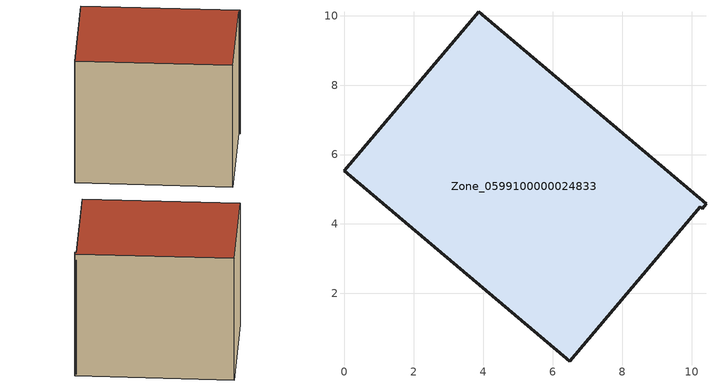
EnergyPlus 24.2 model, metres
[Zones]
Zone_0599100000024833
 floor ground (C_G): 10.3,4.45 10.25,4.49 6.49,0.05 0,5.53 3.87,10.11 10.41,4.58 z0.16
 wall outside (C_F): 10.41,4.58 3.87,10.11 0,5.53 6.49,0.05 10.25,4.49 10.3,4.45 10.41,4.58 z0.16:7.67
 roof outside (C_R): 10.25,4.49 10.3,4.45 10.41,4.58 3.87,10.11 0,5.53 6.49,0.05 z7.67
[BUILDING]
Pand.0599100000024833: North Axis=0; Terrain=City; Loads Convergence Tolerance Value=0.04; Temperature Convergence Tolerance Value=0.4; Solar Distribution=FullExterior; Maximum Number of Warmup Days=25; Minimum Number of Warmup Days=1
[Site:Location]
Rotterdam.The.Hague.AP_ZH_NLD Design_Conditions: Latitude=51.96; Longitude=4.45; Time Zone=1; Elevation=-4.5
[SITE:GROUNDTEMPERATURE:BUILDINGSURFACE]
18, 18, 18, 18, 18, 18, 18, 18, 18, 18, 18, 18
[MATERIAL] Thermal Absorptance=0.9; Solar Absorptance=0.7; Visible Absorptance=0.7
Name | Roughness | Thickness | Conductivity | Density | Specific Heat
G.TI.1946-1964 | MediumSmooth | 0.15 | 1 | 540 | 1210
F.TI.1946-1964 | Rough | 0.3 | 0.857143 | 1920 | 840
R.TI.1946-1964 | MediumRough | 0.2 | 0.277778 | 1500 | 1000
[CONSTRUCTION]
C_G: G.TI.1946-1964
C_F: F.TI.1946-1964
C_R: R.TI.1946-1964
[ZONE]
Zone_0599100000024833: Type=1; Multiplier=1; Ceiling Height=Autocalculate; Volume=Autocalculate; Floor Area=autocalculate; Part of Total Floor Area=Yes
[ZONEINFILTRATION:DESIGNFLOWRATE]
Infil_Zone_0599100000024833: Zone or ZoneList or Space or SpaceList=Zone_0599100000024833; Schedule=AlwaysOn; Design Flow Rate Calculation Method=Flow/Area; Flow Rate per Floor Area=0.003; Constant Term Coefficient=1; Temperature Term Coefficient=0; Velocity Term Coefficient=0; Velocity Squared Term Coefficient=0
[HVACTEMPLATE:ZONE:IDEALLOADSAIRSYSTEM]
Zone_0599100000024833: Maximum Heating Supply Air Temperature=50; Minimum Cooling Supply Air Temperature=13; Maximum Heating Supply Air Humidity Ratio=0.0156; Minimum Cooling Supply Air Humidity Ratio=0.0077; Heating Limit=NoLimit; Cooling Limit=NoLimit; Dehumidification Control Type=ConstantSensibleHeatRatio; Cooling Sensible Heat Ratio=0.7; Dehumidification Setpoint=60; Humidification Control Type=None; Humidification Setpoint=30; Outdoor Air Method=None; Outdoor Air Flow Rate per Person=0.00944; Outdoor Air Flow Rate per Zone Floor Area=0; Outdoor Air Flow Rate per Zone=0; Demand Controlled Ventilation Type=None; Outdoor Air Economizer Type=NoEconomizer; Heat Recovery Type=None; Sensible Heat Recovery Effectiveness=0.7; Latent Heat Recovery Effectiveness=0.65
[ZONECONTROL:THERMOSTAT]
ThermostatControl_Zone_0599100000024833: Zone or ZoneList=Zone_0599100000024833; Control Type Schedule=DualSetpointControlType; Control 1=Thermostat_Zone_0599100000024833; Temperature Difference Between Cutout And Setpoint=0
[THERMOSTATSETPOINT:DUALSETPOINT]
Thermostat_Zone_0599100000024833: Heating Setpoint Temperature Schedule=HeatingSetpoint_Zone_0599100000024833; Cooling Setpoint Temperature Schedule=CoolingSetpoint_Zone_0599100000024833
[SCHEDULE:COMPACT]
HeatingSetpoint_Zone_0599100000024833: Through: 12/31, For: AllDays, Until: 24:00, 21
CoolingSetpoint_Zone_0599100000024833: Through: 12/31, For: AllDays, Until: 24:00, 24
DualSetpointControlType: Through: 12/31, For: AllDays, Until: 24:00, 4
AlwaysOn: Through: 12/31, For: AllDays, Until: 24:00, 1
